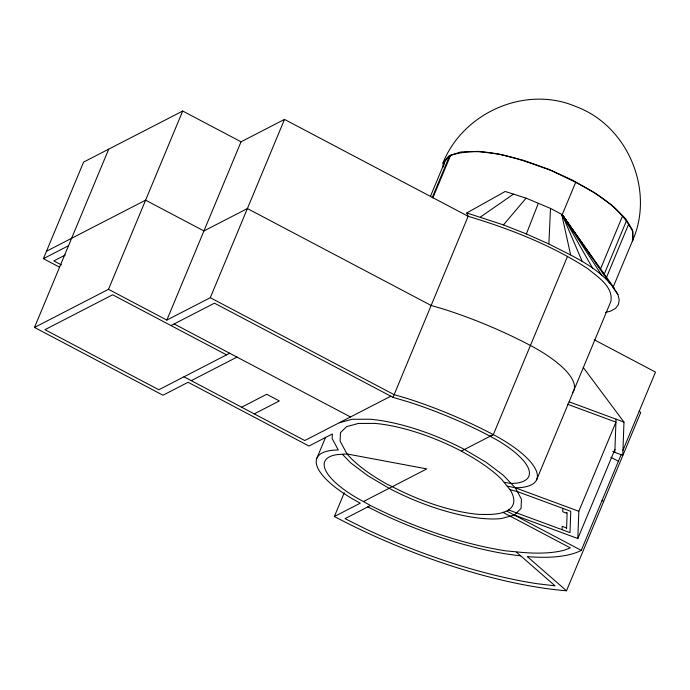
<?xml version="1.0" encoding="UTF-8"?>
<svg xmlns="http://www.w3.org/2000/svg" width="690" height="690" viewBox="0 0 690 690"><rect width="100%" height="100%" fill="white"/><g stroke="black" fill="none" stroke-linecap="round" stroke-linejoin="round"><path stroke-width="1.03" d="M562.048 529.696L562.178 526.323L565.869 527.686L566.55 528.661L567.145 512.67L566.438 512.411L566.412 513.119L562.721 511.756L562.842 508.383M342.395 454.27L350.416 462.628L367.753 475.703L389.126 488.313A102.249 33.629 22.6 0 0 501.578 518.509L514.309 515.059L577.823 538.536L578.832 511.281L615.937 422.142L567.551 404.254M614.816 452.355L616.049 419.175M583.197 367.373L623.984 422.108L622.76 455.288L612.798 451.614M605.484 312.432L610.426 311.207L615.437 308.421L618.395 304.635L619.223 299.96L617.904 294.518L613.005 287.497L632.402 241.026L632.747 231.728C617.516 200.514 581.472 185.144 551.871 170.758C520.191 159.433 484.38 144.797 450.613 155.302L449.104 157.053A101.37 33.336 22.6 0 0 444.257 163.254M617.904 294.518C603.302 268.859 573.839 256.956 548.869 243.967L550.516 208.406L526.116 198.159L505.184 191.475L466.776 212.951L468.156 216.289L393.015 397.362L408.092 401.804A171.879 56.528 22.6 0 1 490.107 436.209L490.167 436.244A69.707 22.925 22.6 0 1 516.75 483.138L511.204 483.518L504.33 482.327M632.402 241.026C654.948 191.009 628.055 125.942 576.357 106.76C525.987 84.836 463.283 112.28 443.014 162.892L443.256 167.04M548.869 243.967L526.375 233.953L538.312 203.334M59.573 267.203L43.392 258.672L83.594 162.098L182.703 111.03L241.043 141.804L284.504 119.413L468.156 216.289C509.746 228.813 550.913 244.847 587.526 268.479C597.419 276.699 613.565 286.548 610.848 301.47L536.639 479.757M639.121 411.102L640.725 412.491L566.507 590.787A250.849 82.498 22.6 0 1 334.365 516.525L360.284 503.165A78.255 25.737 22.6 0 1 338.281 449.984L332.175 438.624L332.347 433.984L308.965 446.025L188.111 382.277L162.987 395.223L34.5 327.44L108.718 149.152M34.5 327.44L108.494 289.317L182.703 111.03M108.494 289.317L166.833 320.091L241.043 141.804M166.833 320.091L210.286 297.701L284.504 119.413M316.96 458.031L325.62 437.227M430.629 195.917L444.653 162.236M432.199 197.668L449.104 157.053M432.88 197.892L450.613 155.302M334.365 516.525L344.258 492.755M575.796 182.048L562.221 214.676L562.962 216.677M461.308 451.113L470.985 456.599A93.383 30.714 22.6 0 1 501.69 479.403L510.376 490.176A93.383 30.714 22.6 0 1 508.608 509.936C499.888 515.189 488.831 514.473 478.964 514.404A93.65 30.8 22.6 0 1 392.291 486.674L387.125 484.233A94.547 31.093 22.6 0 1 347.001 453.951L340.127 441.169L340.446 432.656L346.647 426.618L358.308 423.453L374.644 423.393A93.65 30.8 22.6 0 1 461.308 451.113L493.316 434.622L567.534 256.335M600.266 269.574L622.527 216.082M603.966 274.853L626.641 220.377M606.398 277.613L628.659 224.129M577.823 538.536L614.928 449.388M566.507 590.787L527.332 556.606A180.504 59.357 22.6 0 0 581.282 550.387L621.276 454.305M622.932 450.346L655.5 372.091L594.185 339.747M443.014 162.892L448.923 155.854L460.92 151.929L478.179 151.377L499.517 154.241L523.486 160.322L548.455 169.205L572.717 180.288L594.625 192.812L612.686 205.93L625.658 218.739L632.67 230.374L633.23 240.034M466.776 212.951L503.45 224.914L526.116 198.159M514.309 515.059L521.079 508.461L521.424 499.163L515.318 487.804A78.255 25.737 22.6 0 0 493.316 434.622A180.504 59.357 22.6 0 0 407.16 398.466L393.938 394.577L210.286 297.701M480.49 216.996L513.438 194.14M46.489 251.238L145.599 200.178L203.938 230.952L247.391 208.553L431.052 305.429L444.265 309.327A180.504 59.357 22.6 0 1 530.42 345.474A78.255 25.737 22.6 0 1 572.364 392.774M43.392 258.672L68.517 245.726M65.3 254.989L53.829 260.898L61.419 264.9M170.982 325.559L214.443 303.169L393.015 397.362M229.684 353.245L158.838 389.755L44.936 329.673L112.642 294.785L226.544 354.867M191.251 380.656L236.981 357.092M241.595 407.221L266.72 394.275L279.346 400.942L254.231 413.879M390.799 396.198L304.756 440.531L183.954 376.809M363.432 501.544L426.8 468.898L347.001 453.951L336.858 454.658A69.707 22.925 22.6 0 0 363.432 501.544L370.47 505.52A172.862 56.847 22.6 0 0 505.744 550.844L522.572 552.457A171.965 56.554 22.6 0 0 564.446 550.128L570.363 547.894L502.855 512.291M370.47 505.52L345.009 518.647L365.338 528.79A242.311 79.686 22.6 0 0 536.967 583.688L555.079 585.845L516.517 552.207M490.107 436.209L493.316 434.622M339.29 422.737L352.021 419.287L369.857 419.21A102.249 33.629 22.6 0 1 464.482 449.483L485.846 462.093L503.183 475.16L515.318 487.804L578.832 511.281M520.657 555.812C495.377 553.199 470.666 546.791 446.439 539.321A180.504 59.357 22.6 0 1 381.018 513.507L367.779 506.909M507.53 486.139L515.318 487.804M510.074 489.745L517.336 491.565L570.785 511.316L569.992 532.628L508.608 509.936M569.233 401.865L623.984 422.108M503.45 224.914L526.375 233.953M610.874 457.272L618.395 461.239M174.121 323.938L350.486 416.967M507.021 511.212L581.282 550.387M550.516 208.406L561.677 214.314L570.604 254.808M602.016 500.241L603.612 501.639M614.462 288.454L562.221 214.676L563.005 216.557M593.426 259.423L562.221 214.676L582.17 261.355M595.263 262.053L598.929 267.323M601.378 270.834L604.44 275.215M608.106 280.485L609.943 283.116M608.994 281.925L562.221 214.676L563.092 216.634M569.94 226.225L562.221 214.676L563.652 217.548M571.717 228.89L574.097 232.444M601.654 275.112L562.221 214.676L564.342 218.428M567.327 222.861L562.221 214.676L592.632 268.194M443.765 165.41A101.37 33.336 22.6 0 1 443.955 164.315"/></g></svg>
